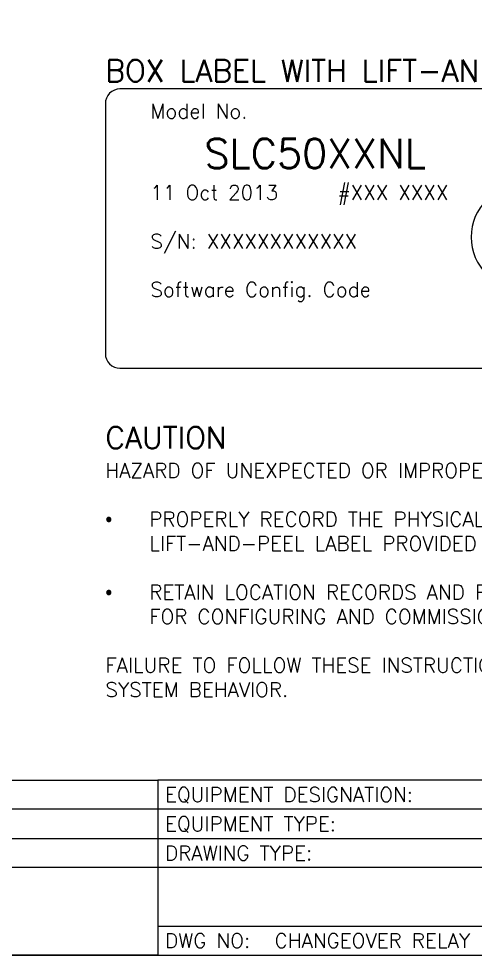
# Paper-space layout 'ARCH-D(24x36)' of a CAD drawing. Header units: inches. Extents: x 0.1 to 35.7, y 0.1 to 23.7.
# Drawn here: x 26.99 to 30.89, y 0.08 to 8.09 of the extents above; entities that cross this region are included whole.
import ezdxf
from ezdxf.enums import TextEntityAlignment as Align

# ---------------------------------------------------------------- set-up
doc = ezdxf.new("R2010")
doc.units = ezdxf.units.IN
doc.header["$MEASUREMENT"] = 0
doc.layers.add('SHEET-TITLE', color=7, linetype='Continuous')
doc.layers.add('TEXT-ANNO', color=7, linetype='Continuous')
doc.styles.add('1-4', font='romans.shx', dxfattribs={"height": 0.25})
doc.styles.add('1-8', font='romans.shx', dxfattribs={"height": 0.125})
doc.styles.add('3-16', font='romans.shx', dxfattribs={"height": 0.1875})

# ---------------------------------------------------------------- blocks, each defined once
blk = doc.blocks.new('TITLE-BLOCK-DEVSPEC')
for p, q in [((13, 1.25), (5.5, 1.25)), ((20.5, 1.25), (13, 1.25)), ((5.5, 1), (13, 1)), ((13, 1), (20.5, 1)), ((13, 0.75), (5.5, 0.75)), ((20.5, 0.75), (13, 0.75)), ((13, 0.25), (20.5, 0.25))]:
    blk.add_line(p, q)
for points in [[(5.5, 1.5), (13, 1.5), (13, 0), (5.5, 0)], [(13, 0), (20.5, 0), (20.5, 1.5), (13, 1.5)]]:
    blk.add_lwpolyline(points, close=True)
at = {"style": '1-8'}
for s, p in [('EQUIPMENT DESIGNATION:', (13.0625, 1.375)), ('EQUIPMENT TYPE:', (13.0625, 1.125)), ('DRAWING TYPE:', (13.0625, 0.875)), ('DWG NO:', (13.0625, 0.125))]:
    blk.add_text(s, height=0.125, rotation=0, dxfattribs=at).set_placement(p, align=Align.MIDDLE_LEFT)
blk = doc.blocks.new('TITLE-BLOCK-DEVSPEC-ATTR')
at = {"style": '1-8'}
for tag, p in [('CHECKED', (2, 1.375)), ('DRAWNBY', (7, 1.375)), ('EQUIPMENT', (15.75, 1.375)), ('CHECKDATE', (2, 1.125)), ('ENGR', (7, 1.125)), ('EQUIPTYPE', (15.75, 1.125)), ('PLANT', (2, 0.875)), ('DATE', (7, 0.875)), ('DWGTYPE', (15.75, 0.875)), ('DWGNO', (14, 0.125))]:
    blk.add_attdef(tag, text='', height=0.125, dxfattribs=at).set_placement(p, align=Align.MIDDLE_LEFT)
for tag, p in [('PG', (18.0625, 0.125)), ('OF', (19.0625, 0.125)), ('REV', (20.1875, 0.125))]:
    blk.add_attdef(tag, text='', height=0.125, dxfattribs=at).set_placement(p, align=Align.MIDDLE_CENTER)
blk = doc.blocks.new('CBUS-CAUTION')
at = {"layer": 'TEXT-ANNO', "insert": (0, 0), "char_height": 0.125, "width": 7.5, "attachment_point": 1, "style": '1-8'}
blk.add_mtext('{\\H1.5x;CAUTION\\L\\P}HAZARD OF UNEXPECTED OR IMPROPER SYSTEM BEHAVIOR\\P\\P\\pi-0.375,l0.375,t0.375;{\\fSymbol|b0|i0|c2|p18;·^I}PROPERLY RECORD THE PHYSICAL LOCATION OF EACH UNIT USING THE LIFT-AND-PEEL LABEL PROVIDED ON THE BOX AND A SITE PLAN OR LOCATION LOG.\\P\\pi0,l0,tz;\\P\\pi-0.375,l0.375,t0.375;{\\fSymbol|b0|i0|c2|p18;·^I}RETAIN LOCATION RECORDS AND PROVIDE THEM TO THE PERSON(S) RESPONSIBLE FOR CONFIGURING AND COMMISSIONING THE NETWORK.\\P\\pi0,l0,tz;\\PFAILURE TO FOLLOW THESE INSTRUCTIONS CAN RESULT IN UNEXPECTED OR IMPROPER SYSTEM BEHAVIOR.', dxfattribs=at)
blk = doc.blocks.new('CBUS-BOXLABEL')
at = {"layer": 'TEXT-ANNO'}
blk.add_lwpolyline([(0.125, -2.6403), (5.4776, -2.6403, 0.414214), (5.6026, -2.5153), (5.6026, -0.375, 0.414214), (5.4776, -0.25), (0.125, -0.25, 0.414214), (0, -0.375), (0, -2.5153, 0.414214)], format="xyb", close=True, dxfattribs=at)
blk.add_arc((3.5764, -1.5171), 0.4482, 90, 270, dxfattribs=at)
at = {"insert": (0, -0.1875), "char_height": 0.1875, "attachment_point": 7, "style": '3-16'}
blk.add_mtext('BOX LABEL WITH LIFT-AND-PEEL SECTION ', dxfattribs=at)
at = {"layer": 'TEXT-ANNO', "attachment_point": 1}
for s, insert, char_height, style in [('Model No.', (0.3852, -0.377), 0.125, '1-8'), ('SLC50XXNL', (0.847, -0.6775), 0.25, '1-4'), ('11 Oct 2013', (0.3852, -1.0742), 0.125, '1-8'), ('#XXX XXXX', (1.9855, -1.0742), 0.125, '1-8'), ('S/N: XXXXXXXXXXXX', (0.3852, -1.4915), 0.125, '1-8'), ('Software Config. Code', (0.3852, -1.9038), 0.125, '1-8')]:
    blk.add_mtext(s, dxfattribs=dict(at, insert=insert, char_height=char_height, style=style))

psp = doc.layouts.new('ARCH-D(24x36)')

# ---------------------------------------------------------------- linework, layer by layer
at = {"layer": 'SHEET-TITLE'}
psp.add_lwpolyline([(0.075, 0.075), (35.675, 0.075), (35.675, 23.675), (0.075, 23.675)], close=True, dxfattribs=at)

# ---------------------------------------------------------------- block references
psp.add_blockref('TITLE-BLOCK-DEVSPEC', (15.175, 0.075), dxfattribs=at)
ref = psp.add_blockref('TITLE-BLOCK-DEVSPEC-ATTR', (15.175, 0.075), dxfattribs=at)
ref.add_attrib('DWGNO', 'CHANGEOVER RELAY', dxfattribs={"layer": '0', "height": 0.125, "style": '1-8'}).set_placement((29.175, 0.2), align=Align.MIDDLE_LEFT)
at = {"layer": 'TEXT-ANNO'}
for name, p in [('CBUS-BOXLABEL', (27.7272, 7.7391)), ('CBUS-CAUTION', (27.7272, 4.5988))]:
    psp.add_blockref(name, p, dxfattribs=at)

doc.saveas('drawing.dxf')
